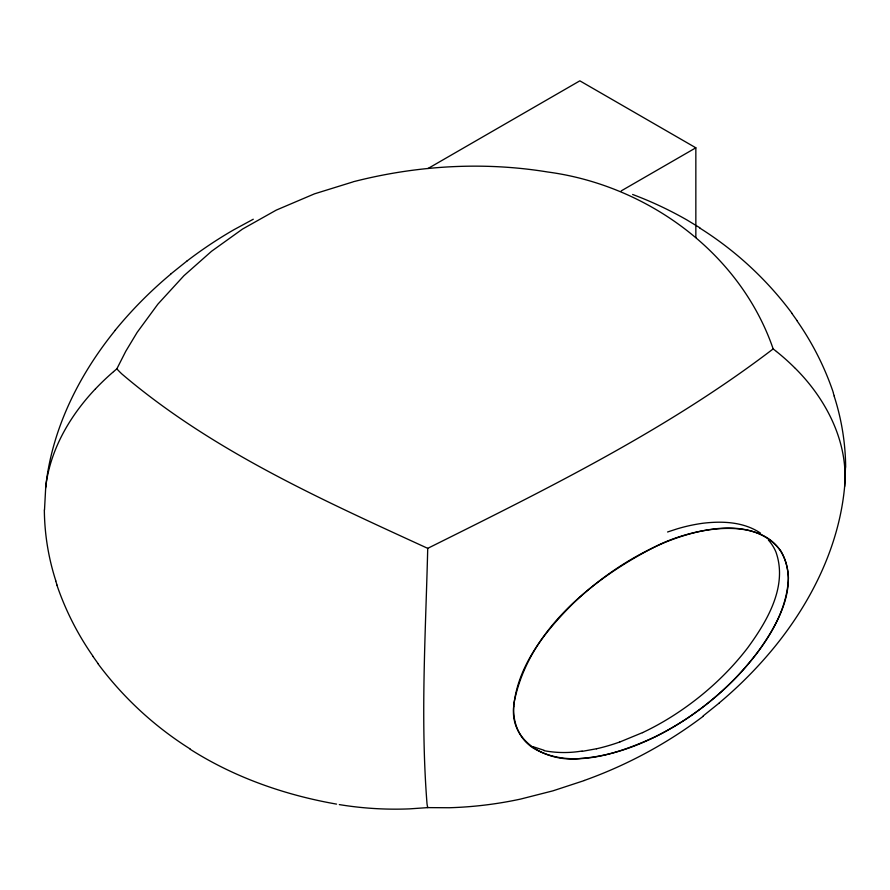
<?xml version="1.0" encoding="UTF-8"?>
<svg xmlns="http://www.w3.org/2000/svg" width="890" height="890" viewBox="0 0 890 890"><rect width="100%" height="100%" fill="white"/><g stroke="black" fill="none" stroke-linecap="round" stroke-linejoin="round"><path stroke-width="1.33" d="M44.5 510.014L45.757 486.441M845.5 467.028L844.632 486.507M354.131 181.538C417.165 165.429 483.47 161.49 547.75 172.004C647.219 185.242 740.102 252.627 773.165 348.913C667.222 429.87 546.594 489.111 427.723 548.351C425.643 633.435 420.314 718.875 427.022 803.848A53.467 53.467 0 0 0 427.545 806.852M45.601 488.032C51.564 429.792 78.654 375.447 115.177 330.379M45.813 486.185C50.43 449.205 70.143 415.574 95.464 388.852M113.542 371.631L116.835 368.861L125.768 351.272L137.171 332.348L157.908 304.113L183.907 275.733L211.564 251.258L242.525 229.064L276.267 210.107L314.459 193.853L353.352 181.794M170.635 274.12L186.833 261.126M719.365 702.922L703.167 715.927M428.001 168.51L579.846 80.834L695.846 147.807L695.846 237.519M621.231 190.883L695.846 147.807M253.272 219.229L233.458 229.976A434.186 434.186 0 0 0 186.844 261.137M642.535 732.626L619.74 742.026M584.474 780.497L552.89 790.854L520.65 799.064A392.19 392.19 0 0 1 449.172 807.742L427.723 807.619L409.645 808.865A345.476 345.476 0 0 1 339.312 804.593M667.578 531.986L676.656 529.016A168.199 168.199 0 0 1 703.078 523.231C722.513 520.917 743.895 521.818 760.583 533.188M596.489 748.768L582.16 751.36M336.565 804.115C284.989 795.082 234.493 777.448 190.182 749.269M544.213 750.337L533.11 746.721M427.723 548.351C321.245 499.446 211.653 450.54 121.785 373.9A145.026 145.026 0 0 1 119.527 371.686L116.835 368.861M699.818 227.773L687.069 220.041A372.098 372.098 0 0 0 632.612 194.465M773.165 348.913L776.458 351.483M794.536 367.603C825.965 398.564 848.704 442.119 844.577 487.175C839.014 546.082 811.736 601.128 774.823 646.663A417.132 417.132 0 0 1 719.309 702.855M791.955 313.491L796.939 320.489M98.045 663.562L93.061 656.553M57.038 585.064L55.736 581.014M833.207 392.746L833.463 393.502M833.619 394.003L834.264 396.028M427.723 807.619L427.556 806.852M582.105 751.015A108.558 108.558 0 0 1 544.146 750.704M619.729 742.004A204.099 204.099 0 0 1 596.489 748.79M642.535 732.648A276.957 276.957 0 0 0 676.645 713.435C703.634 695.646 727.909 673.585 747.611 647.931C767.269 621.053 788.073 585.976 775.88 551.856A42.564 42.564 0 0 0 768.404 540.063M703.356 716.172A446.791 446.791 0 0 1 584.441 780.408M699.685 227.996A341.638 341.638 0 0 1 792.078 313.402M796.828 320.567A284.177 284.177 0 0 1 833.096 391.934M834.13 396.072A237.185 237.185 0 0 1 845.656 467.028M190.315 749.057A341.638 341.638 0 0 1 97.922 663.651M93.172 656.475A284.177 284.177 0 0 1 56.904 585.108M55.87 580.97A237.185 237.185 0 0 1 44.344 510.014M115.122 330.335A417.132 417.132 0 0 1 170.691 274.198M776.447 351.494A228.296 228.296 0 0 1 794.525 367.615M95.475 388.863A251.47 251.47 0 0 1 113.553 371.642M513.686 706.682C509.748 742.972 549.041 762.875 580.736 758.425C619.017 755.643 655.14 739.334 686.902 718.519C714.014 700.341 738.433 677.924 758.024 651.758C778.094 623.846 800.232 584.508 780.819 550.899C754.197 516.167 701.565 527.803 666.51 541.776C631.622 556.194 599.882 577.81 572.682 603.898C544.68 631.856 517.535 665.909 513.686 706.682M513.886 703.79C512.373 718.286 516.723 733.838 527.759 743.795A46.146 46.146 0 0 0 532.676 747.734C570.557 770.529 618.383 753.596 655.073 736.864C686.301 721.467 714.559 700.23 738.5 674.987C763.075 648.076 786.727 615.702 788.44 577.977C784.847 509.503 696.18 525.311 655.073 546.772C592.451 578.645 527.414 631.121 513.886 703.79"/></g></svg>
